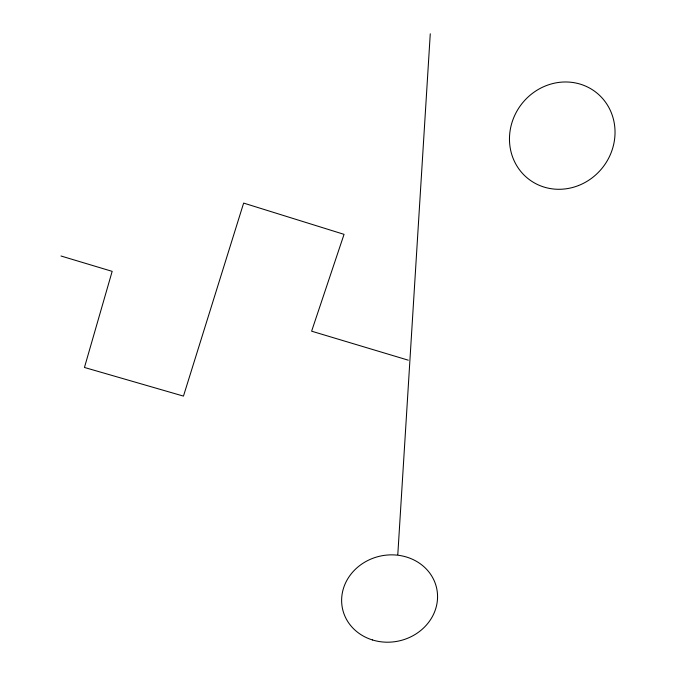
<?xml version="1.0" encoding="UTF-8"?>
<svg xmlns="http://www.w3.org/2000/svg" width="676" height="676" viewBox="0 0 676 676"><rect width="100%" height="100%" fill="white"/><g stroke="black" fill="none" stroke-linecap="round" stroke-linejoin="round"><path stroke-width="1.01" d="M397.801 554.59L430.266 33.8M60.992 256.001L112.165 271.355L84.449 367.465L183.458 396.102L243.639 203.087L344.05 234.344L311.619 331.189L408.296 360.19M372.417 639.944A48.173 43.45 -12.3 0 0 436.966 589.827A48.173 43.45 -12.3 0 0 359.387 565.812A48.173 43.45 -12.3 0 0 372.417 639.944M578.428 185.57A54.925 51.452 -52.3 0 0 597.668 93.66A54.925 51.452 -52.3 0 0 510.65 127.679A54.925 51.452 -52.3 0 0 578.428 185.57"/></g></svg>
